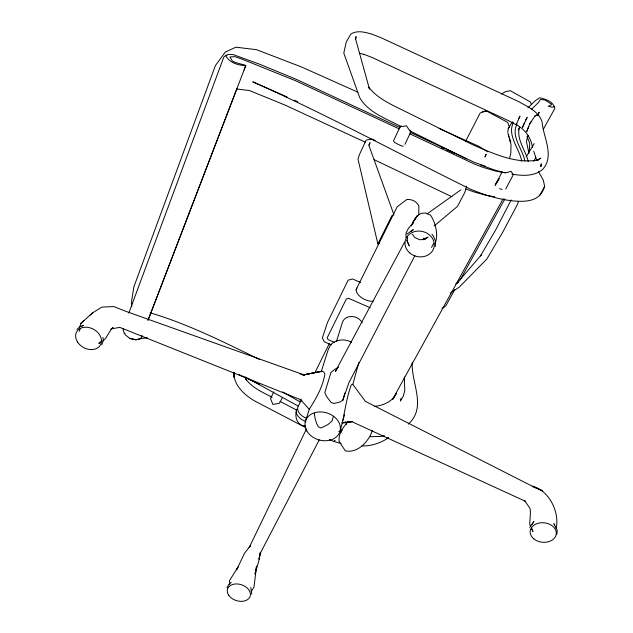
<?xml version="1.0" encoding="UTF-8"?>
<svg xmlns="http://www.w3.org/2000/svg" width="633" height="633" viewBox="0 0 633 633"><rect width="100%" height="100%" fill="white"/><g stroke="black" fill="none" stroke-linecap="round" stroke-linejoin="round"><path stroke-width="0.95" d="M418.73 214.998L418.896 205.954C416.91 201.539 411.49 198.92 406.766 199.514L397.12 206.864L355.991 289.811M405.951 237.525L406.046 233.063L408.491 228.252L413.46 222.349L412.708 223.908M407.423 236.758L407.32 241.371L409.227 245.762L406.671 240.121M435.314 246.585L435.504 241.181L433.32 235.99L431.975 234.297M529.204 151.793L529.742 143.351L526.988 136.427M556.826 534.379L557.277 530.296L553.907 523.618L554.627 525.327M507.769 131.846L508.6 127.502L509.32 127.407M532.535 147.521C531.016 137.583 525.129 129.314 516.204 124.725L516.441 123.482M509.525 158.78L510.831 153.083L511.029 144.348L509.304 139.015M518.364 201.254L517.62 204.111L502.792 232.105L486.824 259.047L459.329 287.081L450.348 293.047M401.14 398.268L400.396 401.045L403.308 396.092L404.788 390.537L404.321 376.975M340.103 430.907L344.542 414.694M352.905 384.184L358.887 362.353M355.39 39.111L356.102 36.548L355.659 39.246L369.213 88.201M338.592 367.251L334.944 369.253L330.917 372.56L324.808 392.587L326.691 396.638L330.94 402.272L333.757 403.482L339.573 402.169L342.777 400.38L344.843 393.038M466.592 186.181L464.836 192.408L457.398 206.477L434.198 225.926M333.369 416.332L332.04 420.977L327.941 424.545L321.097 427.995L318.312 426.808L317.03 424.442L315.226 419.101L314.277 413.309M336.455 341.559L342.255 322.854A10.595 8.767 16.5 0 1 351.465 316.484A10.595 8.767 16.5 0 1 362.203 322.87M305.241 421.982L309.371 408.981M321.168 371.824L328.234 349.558L330.576 344.835C335.925 339.241 344.914 338.544 351.497 342.271M511.171 199.973L495.694 229.89L480.487 255.938L481.159 255.059L457.129 283.078L458.213 282.35L455.784 283.956M372.433 430.377C368.754 441.351 357.969 453.489 345.325 450.854L339.082 441.415C338.394 433.716 343.133 426.824 348.356 421.649M79.473 327.546L80.905 323.408L92.624 312.829L101.802 307.116L113.805 306.546L124.63 310.89L303.777 374.799L322.213 371.294L323.874 372.093L324.871 374.143C322.806 387.032 315.772 399.012 309.244 409.322L300.659 399.732L119.732 327.356L111.02 329.002L113.093 327.562L111.321 328.962L105.474 338.655L102.807 341.005M79.323 331.312L80.241 328.646M342.777 400.38L348.894 382.783L414.908 255.597M101.778 344.74L103.266 340.617L102.981 337.349M128.816 313.042L223.821 57.057L226.321 54.952M411.458 225.989C413.381 220.972 416.087 215.497 421.309 213.305L425.637 213.005L430.495 215.173C435.575 222.507 438.479 234.637 435.282 243.104M142.045 335.767L140.985 338.536L135.913 339.874L129.931 338.489L125.366 334.92L124.812 333.172M148.067 320.084L236.964 88.501M244.045 70.049L245.818 65.436L234.701 62.271L232.256 60.903L229.921 56.978L234.693 56.614L242.186 59.193L295.184 80.565L399.265 128.91M140.985 338.695L142.045 335.933M148.059 320.282L245.818 65.436C238.475 65.595 229.945 62.873 226.044 56.282L227.92 54.383L233.158 54.588L259.688 64.234L296.078 79.252L400.246 127.66M528.753 126.355L526.664 131.704L529.758 123.831L531.34 121.362M342.777 420.225C345.286 408.665 347.058 396.749 351.054 385.442L352.067 384.263L352.858 384.445L365.376 401.338L531.791 485.954C549.167 490.243 559.738 512.026 556.178 528.444M524.607 122.414L522.391 127.613L527.186 117.429L525.675 119.953M533.872 161.494L535.827 157.047M368.825 145.179L370.012 142.631L368.984 145.606L393.955 214.785M404.946 144.348L411.07 131.371M518.854 118.474L519.994 116.076L516.204 124.725M528.088 135.573L526.419 141.404L528.951 153.55M537.544 115.697L539.189 112.239L537.623 115.238M306.499 428.858L249.18 547.537L250.502 545.606L244.607 553.131L236.592 569.811L238.008 567.026L229.447 580.738L229.724 584.346M273.804 391.843L270.536 398.505L272.847 404.416L279.509 403.197L282.421 397.532M282.698 391.906L299.726 401.726L301.015 399.122M375.163 140.51L371.808 139.086L366.127 140.115L359.441 154.579L358.001 159.168L377.877 243.958L391.867 215.718L393.259 215.093M301.3 400.103L298.238 406.283A10.745 6.734 26.8 0 0 306.483 418.263M314.87 372.75L329.302 343.632M227.018 587.835L228.616 584.694L231.251 582.368M465.69 141.135L480.13 113.085L483.596 111.368L486.453 110.997L507.634 122.359L509.217 126.56M518.19 130.01L519.487 127.494C516.022 139.189 525.786 150.48 528.207 161.478M319.246 439.864L259.973 553.891L259.063 559.153L260.44 552.237L258.968 560.3L255.036 574.091L256.563 566.084L253.983 587.107L251.238 591.42M423.105 239.804L424.015 238.048L423.2 239.298M502.167 171.859L495.117 185.366L499.057 178.791M431.524 247.456L433.684 243.357M505.743 188.998L513.276 174.716L511.124 171.337L507.168 172.445L503.773 172.54M508.125 128.744L512.413 121.734M404.629 242.091L335.395 371.342L337.563 368.161M287.073 96.944L252.796 81.839C326.731 114.62 397.841 153.344 470.335 189.109C485.899 195.589 502.388 200.716 519.353 201.302C531.229 201.508 540.938 198.92 544.657 186.339L543.272 180.096L538.398 171.527M539.553 195.739L541.864 191.483M542.37 190.557L544.657 186.339M392.737 399.099L503.14 198.794M454.905 289.431L445.861 305.81L443.06 307.939L441.937 308.129M460.144 279.944L504.889 198.904M543.446 129.061L554.872 108.37C553.487 101.652 545.622 99.08 539.704 97.783L535.518 100.489L527.93 107.879M392.761 399.51L396.59 392.935C392.729 401.48 383.463 405.555 374.586 406.362M526.181 156.849L534.22 143.572M496.082 183.617L499.041 178.72M529.758 123.878L534.79 116.171L536.705 115.032L534.79 116.171M529.726 527.416L533.928 521.545L531.823 524.591M516.955 124.353C510.507 136.214 522.913 149.483 524.812 160.988M513.49 122.525C506.629 135.074 519.828 149.143 521.727 161.344M408.309 424.11C427.014 407.351 411.308 383.408 412.17 362.677M531.68 109.185L538.691 102.237L540.4 99.516L544.839 99.911L551.224 104.026L551.533 104.746L548.249 106.32L552.53 107.278L554.334 106.399M80.905 323.408L84.221 320.425M89.68 315.479L92.624 312.829M76.997 329.389L80.328 326.399L83.406 325.196L81.974 326.478M101.707 340.87L98.835 343.395L100.489 342.493M539.569 159.144L540.772 158.123L537.021 160.252M407.019 234.028L413.325 229.621L411.046 231.425M427.069 213.891L460.871 189.853M361.902 445.917C371.397 446.17 380.67 443.076 388.488 437.759M423.991 239.551L428.058 237.074L424.094 239.448L419.758 239.757L414.9 237.597L412.202 234.163M501.581 94.001L505.023 91.896L510.222 90.654L530.399 101.953L531.356 104.421M299.726 401.726L301.822 400.444M424.094 239.448L426.397 238.055L423.849 239.488M387.111 438.645L388.433 437.846M377.877 243.958L379.27 243.294M536.958 160.442L538.343 159.967C515.855 164.161 493.795 153.684 473.555 145.147L393.425 105.632C384.326 100.9 375.06 95.528 368.81 87.172L369.474 89.142M384.492 435.741L380.813 436.406L370.36 436.691M342.287 422.986L352.597 421.428L342.034 422.757M147.457 337.872L140.985 338.536L136.269 339.715L129.931 338.489M342.026 422.804L352.486 421.966L525.145 501.146L524.749 500.766L530.066 508.457L530.454 512.208L529.71 524.211L530.739 526.577M403.3 146.112L401.955 146.088L398.173 144.371L394.533 142.425L393.465 140.93L400.341 126.173L403.055 126.402L406.544 125.753L408.633 129.156L410.92 131.395M305.375 425.835C297.866 426.175 294.843 418.128 296.173 411.735M236.75 89.016L249.41 90.527L284.842 104.991L365.233 142.188M511.875 174.13C522.154 175.879 534.26 176.647 542.687 169.367C554.943 155.742 543.169 137.124 542.07 121.829C538.723 111.384 527.336 106.534 518.538 101.549L381.517 37.933L372.251 34.285C365.344 32.307 357.479 29.886 350.88 34.008L346.298 41.865L343.79 53.085L359.742 97.727C368.446 112.642 386.415 118.711 400.887 126.458M494.777 196.855L486.476 195.415L473.073 191.633L465.904 188.966M501.993 172.318L495.884 171.155L483.185 167.421L474.964 164.287L409.955 133.903M299.995 373.961L304.797 375.053M359.37 53.235L364.497 54.501L363.999 54.335L372.758 57.777L508.71 120.776L516.488 124.915M499.484 188.697L502.104 189.402M341.076 443.488L333.781 441.454L329.334 439.46M338.702 431.255L341.551 432.062M505.324 173.023L493.7 169.723L480.32 164.865M485.693 166.384L474.6 162.428L410.105 132.265M150.013 312.789C188.136 323.985 223.647 342.129 259.308 359.346M334.335 342.35L328.171 339.668L327.229 337.729L346.346 298.934L348.601 298.317L370.21 307.773M331.36 344.882L324.27 341.804L322.371 337.919L327.483 322.419L348.118 280.19L352.549 278.947L360.573 282.468M441.454 147.529L443.25 148.328M446.851 149.942L454.945 153.558M357.78 92.149L301.838 67.122L256.681 49.73L235.864 47.166L225.229 52.143L215.41 65.571L133.895 286.773L131.585 301.261L131.727 306.712M438.993 128.483L478.698 146.247L487.766 151.857M294.203 100.18L297.763 101.802M374.079 159.658L451.994 196.8M259.388 384.302L239.076 374.578M409.662 130.786L466.695 158.923M272.15 397.287C262.806 392.381 252.527 388.037 245.976 379.349L246.561 380.156L244.718 377.213M279.944 401.354L296.402 409.962M305.628 427.591L254.949 401.1C244.86 395.324 233.735 385.537 233.957 372.908M245.208 376.959L298.072 406.03M340.53 429.388L342.263 430.337M345.096 421.784L346.662 424.3M531.427 528.159L532.962 531.483L531.491 528.08M533.738 151.232L536.729 160.497M508.521 134.94L510.831 142.156M122.984 328.749L124.313 333.726M250.787 587.44L251.72 594.26M507.935 132.74L508.734 137.234M305.834 421.396A10.729 6.741 26.8 0 1 296.822 409.14M373.146 301.205A11.521 6.14 26.7 0 1 360.391 296.814A11.521 6.14 26.7 0 1 356.925 287.999M541.27 163.971L540.859 166.534L541.27 163.971M486.081 154.373L485.02 156.921L486.081 154.373M334.904 440.521L334.208 441.391L334.904 440.521M414.947 219.271L412.708 222.705L417.337 215.671L414.947 219.271M486.453 110.997L482.742 111.906L486.453 110.997M321.991 371.191L302.851 375.053L321.991 371.191M541.832 490.433L532.203 486.286L542.362 490.781L541.832 490.433M234.052 377.284L233.965 372.346L234.052 377.284M533.833 538.889A13.119 9.772 6.1 0 0 555.821 535.811A13.119 9.772 6.1 0 0 540.06 522.866A13.119 9.772 6.1 0 0 533.833 538.889M77.685 342.255A13.57 10.397 28.4 0 0 100.046 345.586A13.57 10.397 28.4 0 0 87.916 327.372A13.57 10.397 28.4 0 0 77.685 342.255M306.878 431.049A18.001 14.061 16.5 0 0 337.516 435.789A18.001 14.061 16.5 0 0 323.692 412.178A18.001 14.061 16.5 0 0 306.878 431.049M228.687 595.218A11.885 8.332 17.6 0 0 248.785 598.565A11.885 8.332 17.6 0 0 239.037 584.14A11.885 8.332 17.6 0 0 228.687 595.218M409.638 252.868A14.749 12.81 12.8 0 0 433.929 247.661A14.749 12.81 12.8 0 0 415.367 231.425A14.749 12.81 12.8 0 0 409.638 252.868"/></g></svg>
